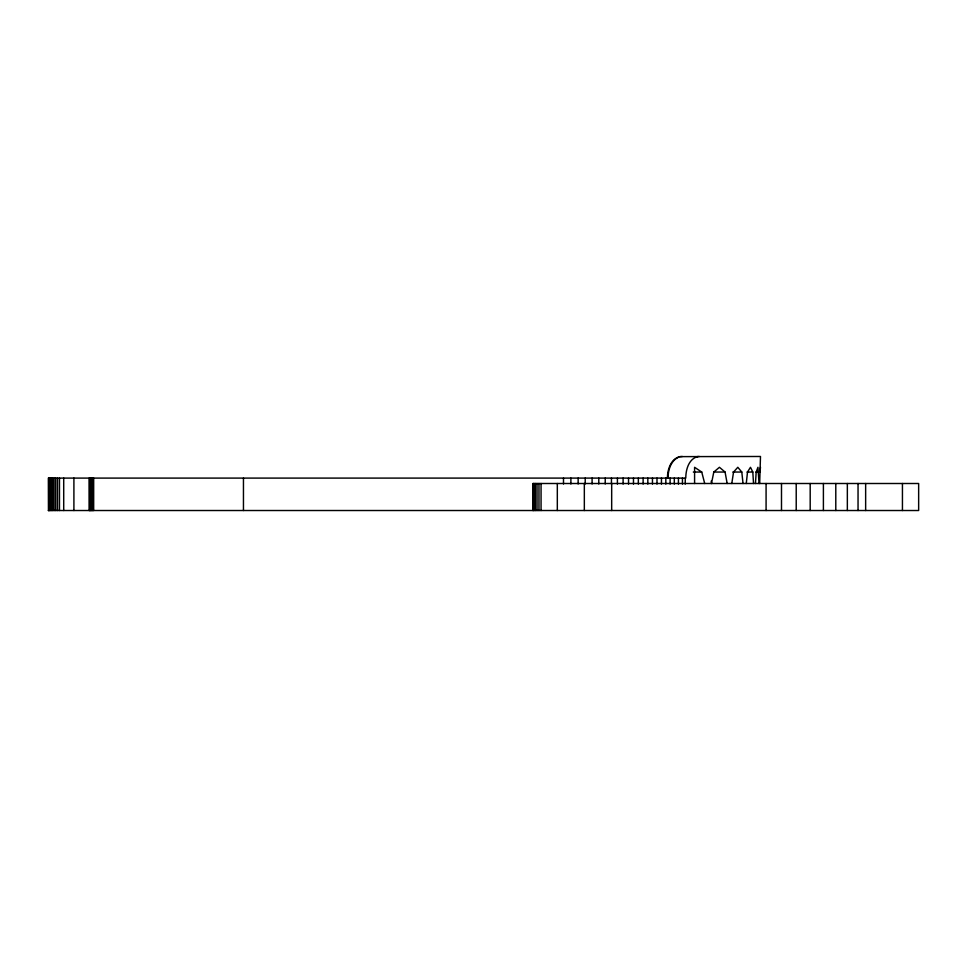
<?xml version="1.0" encoding="UTF-8"?>
<svg xmlns="http://www.w3.org/2000/svg" width="967" height="967" viewBox="0 0 967 967"><rect width="100%" height="100%" fill="white"/><g stroke="black" fill="none" stroke-linecap="round" stroke-linejoin="round"><path stroke-width="1.45" d="M759.675 483.5L760.485 456.484L679.861 456.629M667.472 478.097C667.254 469.104 671.654 456.593 682.303 456.484M668.04 478.097C668.04 470.143 670.772 460.691 678.592 457.149M755.457 483.5L756.182 472.041L757.947 467.291L759.022 483.5M746.27 483.5L747.503 472.041L750.477 467.291L752.809 472.041L753.535 483.5M759.917 472.041L760.485 467.351M731.789 483.5L733.554 472.041L737.809 467.291L741.798 472.041L743.031 483.5M711.47 483.5L713.803 472.041L719.436 467.291L725.069 472.041L727.16 483.5M697.509 456.629C688.589 459.144 685.796 469.877 685.784 478.097L48.35 478.097L48.435 510.516M697.147 456.629L699.274 456.484M693.327 472.041L701.74 472.041L704.701 483.5M713.706 472.041L725.069 472.041M732.853 472.041L741.798 472.041M747.032 472.041L752.809 472.041M755.94 472.041L758.781 472.041M48.35 510.516L918.65 510.516L918.65 483.5L532.986 483.5L532.986 510.516M701.74 472.041L694.584 467.291L694.584 483.5M711.204 481.107L711.591 483.5M902.441 483.5L902.441 510.516M865.646 483.5L865.646 510.516M858.043 483.5L858.043 510.516M847.346 483.5L847.346 510.516M835.79 483.5L835.79 510.516M823.401 483.5L823.401 510.516M810.189 483.5L810.189 510.516M796.216 483.5L796.216 510.516M781.493 483.5L781.493 510.516M766.082 483.5L766.082 510.516M685.252 478.097L685.252 484.104M682.448 478.097L682.448 484.104M678.423 478.097L678.423 484.104M674.313 478.097L674.313 484.104M670.119 478.097L670.119 484.104M665.828 478.097L665.828 484.104M661.452 478.097L661.452 484.104M656.992 478.097L656.992 484.104M652.459 478.097L652.459 484.104M647.83 478.097L647.83 484.104M643.128 478.097L643.128 484.104M638.341 478.097L638.341 484.104M633.47 478.097L633.47 484.104M628.526 478.097L628.526 484.104M623.111 478.097L623.111 484.104M617.405 478.097L617.405 484.104M611.676 483.5L611.676 510.516M611.446 478.097L611.446 483.996M605.233 478.097L605.233 483.996M598.778 478.097L598.778 483.996M592.094 478.097L592.094 483.996M585.216 478.097L585.216 483.996M584.334 483.5L584.334 510.516M578.145 478.097L578.145 483.996M570.893 478.097L570.893 483.996M563.495 478.097L563.495 483.996M557.318 483.5L557.318 510.516M541.061 483.5L541.061 510.516M538.97 483.5L538.97 510.516M537.023 483.5L537.023 510.516M535.355 483.5L535.355 510.516M534.062 483.5L534.062 510.516M533.264 483.5L533.264 510.516M243.454 478.097L243.454 510.516M93.678 478.097L93.678 510.516M93.074 478.097L93.074 510.516M92.469 478.097L92.469 510.516M91.877 478.097L91.877 510.516M91.309 478.097L91.309 510.516M90.789 478.097L90.789 510.516M90.318 478.097L90.318 510.516M89.919 478.097L89.919 510.516M89.605 478.097L89.605 510.516M89.169 478.097L89.218 510.516M73.903 478.097L73.903 510.516M63.713 478.097L63.713 510.516M59.471 478.097L59.471 510.516M57.524 478.097L57.524 510.516M55.723 478.097L55.723 510.516M54.092 478.097L54.092 510.516M52.641 478.097L52.641 510.516M51.384 478.097L51.384 510.516M50.344 478.097L50.344 510.516M49.51 478.097L49.51 510.516M48.918 478.097L48.918 510.516M48.834 478.097L48.834 510.516"/></g></svg>
